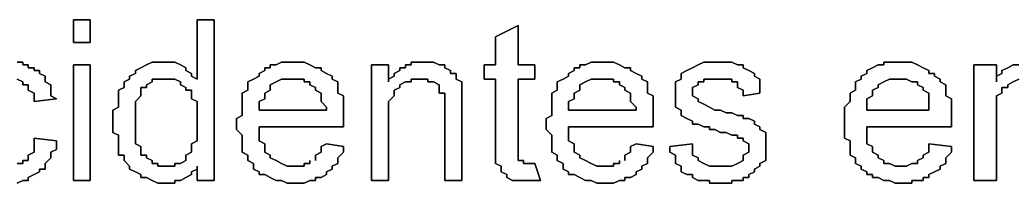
# Model space of a CAD drawing. Header units: metres. Extents: x 2.9 to 42.8, y 1.7 to 28.7.
# Drawn here: x 39.407 to 40.031, y 19.466 to 19.569 of the extents above; entities that cross this region are included whole.
import ezdxf

# ---------------------------------------------------------------- set-up
doc = ezdxf.new("R2010")
doc.units = ezdxf.units.M
doc.layers.add('GRIS', color=8, linetype='Continuous')

msp = doc.modelspace()

# ---------------------------------------------------------------- linework, layer by layer
at = {"layer": 'GRIS', "lineweight": -3}
for points in [[(39.4511, 19.5686), (39.4406, 19.5686), (39.4511, 19.5686)], [(39.4406, 19.5686), (39.4406, 19.5545), (39.4406, 19.5686)], [(39.4511, 19.5545), (39.4511, 19.5686), (39.4511, 19.5545)], [(39.5287, 19.5686), (39.5182, 19.5686), (39.5287, 19.5686)], [(39.5182, 19.5686), (39.5182, 19.5315), (39.5182, 19.5686)], [(39.5287, 19.468), (39.5287, 19.5686), (39.5287, 19.468)], [(39.7193, 19.5651), (39.7051, 19.558), (39.7193, 19.5651)], [(39.7193, 19.5404), (39.7193, 19.5651), (39.7193, 19.5404)], [(39.7051, 19.558), (39.7051, 19.5404), (39.7051, 19.558)], [(39.4406, 19.5545), (39.4511, 19.5545), (39.4406, 19.5545)], [(39.4088, 19.5421), (39.4053, 19.5421), (39.4088, 19.5421)], [(39.4088, 19.5404), (39.4088, 19.5421), (39.4088, 19.5404)], [(39.4123, 19.5404), (39.4088, 19.5404), (39.4123, 19.5404)], [(39.4123, 19.5386), (39.4123, 19.5404), (39.4123, 19.5386)], [(39.4159, 19.5386), (39.4123, 19.5386), (39.4159, 19.5386)], [(39.4159, 19.5368), (39.4159, 19.5386), (39.4159, 19.5368)], [(39.4511, 19.5404), (39.4406, 19.5404), (39.4511, 19.5404)], [(39.4406, 19.5404), (39.4406, 19.468), (39.4406, 19.5404)], [(39.4511, 19.468), (39.4511, 19.5404), (39.4511, 19.468)], [(39.4829, 19.5386), (39.4794, 19.5368), (39.4829, 19.5386)], [(39.4864, 19.5404), (39.4829, 19.5386), (39.4864, 19.5404)], [(39.4899, 19.5421), (39.4864, 19.5404), (39.4899, 19.5421)], [(39.4935, 19.5421), (39.4899, 19.5421), (39.4935, 19.5421)], [(39.497, 19.5421), (39.4935, 19.5421), (39.497, 19.5421)], [(39.5005, 19.5421), (39.497, 19.5421), (39.5005, 19.5421)], [(39.5041, 19.5421), (39.5005, 19.5421), (39.5041, 19.5421)], [(39.5076, 19.5404), (39.5041, 19.5421), (39.5076, 19.5404)], [(39.5111, 19.5386), (39.5076, 19.5404), (39.5111, 19.5386)], [(39.5111, 19.5368), (39.5111, 19.5386), (39.5111, 19.5368)], [(39.564, 19.5386), (39.5605, 19.5386), (39.564, 19.5386)], [(39.5605, 19.5386), (39.5605, 19.5368), (39.5605, 19.5386)], [(39.5676, 19.5404), (39.564, 19.5404), (39.5676, 19.5404)], [(39.564, 19.5404), (39.564, 19.5386), (39.564, 19.5404)], [(39.5711, 19.5421), (39.5676, 19.5404), (39.5711, 19.5421)], [(39.5746, 19.5421), (39.5711, 19.5421), (39.5746, 19.5421)], [(39.5781, 19.5421), (39.5746, 19.5421), (39.5781, 19.5421)], [(39.5817, 19.5421), (39.5781, 19.5421), (39.5817, 19.5421)], [(39.5852, 19.5421), (39.5817, 19.5421), (39.5852, 19.5421)], [(39.5887, 19.5404), (39.5852, 19.5421), (39.5887, 19.5404)], [(39.5923, 19.5386), (39.5887, 19.5404), (39.5923, 19.5386)], [(39.5958, 19.5386), (39.5923, 19.5386), (39.5958, 19.5386)], [(39.5958, 19.5368), (39.5958, 19.5386), (39.5958, 19.5368)], [(39.6381, 19.5404), (39.6275, 19.5404), (39.6381, 19.5404)], [(39.6275, 19.5404), (39.6275, 19.468), (39.6275, 19.5404)], [(39.6381, 19.5298), (39.6381, 19.5404), (39.6381, 19.5298)], [(39.6487, 19.5386), (39.6452, 19.5386), (39.6487, 19.5386)], [(39.6452, 19.5386), (39.6452, 19.5368), (39.6452, 19.5386)], [(39.6522, 19.5404), (39.6487, 19.5404), (39.6522, 19.5404)], [(39.6487, 19.5404), (39.6487, 19.5386), (39.6487, 19.5404)], [(39.6557, 19.5421), (39.6522, 19.5421), (39.6557, 19.5421)], [(39.6522, 19.5421), (39.6522, 19.5404), (39.6522, 19.5421)], [(39.6593, 19.5421), (39.6557, 19.5421), (39.6593, 19.5421)], [(39.6628, 19.5421), (39.6593, 19.5421), (39.6628, 19.5421)], [(39.6663, 19.5421), (39.6628, 19.5421), (39.6663, 19.5421)], [(39.6699, 19.5404), (39.6663, 19.5421), (39.6699, 19.5404)], [(39.6734, 19.5404), (39.6699, 19.5404), (39.6734, 19.5404)], [(39.6734, 19.5386), (39.6734, 19.5404), (39.6734, 19.5386)], [(39.6769, 19.5368), (39.6734, 19.5386), (39.6769, 19.5368)], [(39.7051, 19.5404), (39.6981, 19.5404), (39.7051, 19.5404)], [(39.6981, 19.5404), (39.6981, 19.5315), (39.6981, 19.5404)], [(39.7298, 19.5404), (39.7193, 19.5404), (39.7298, 19.5404)], [(39.7298, 19.5315), (39.7298, 19.5404), (39.7298, 19.5315)], [(39.7581, 19.5386), (39.7545, 19.5386), (39.7581, 19.5386)], [(39.7545, 19.5386), (39.7545, 19.5368), (39.7545, 19.5386)], [(39.7616, 19.5404), (39.7581, 19.5404), (39.7616, 19.5404)], [(39.7581, 19.5404), (39.7581, 19.5386), (39.7581, 19.5404)], [(39.7651, 19.5421), (39.7616, 19.5404), (39.7651, 19.5421)], [(39.7686, 19.5421), (39.7651, 19.5421), (39.7686, 19.5421)], [(39.7722, 19.5421), (39.7686, 19.5421), (39.7722, 19.5421)], [(39.7757, 19.5421), (39.7722, 19.5421), (39.7757, 19.5421)], [(39.7792, 19.5421), (39.7757, 19.5421), (39.7792, 19.5421)], [(39.7828, 19.5404), (39.7792, 19.5421), (39.7828, 19.5404)], [(39.7863, 19.5386), (39.7828, 19.5404), (39.7863, 19.5386)], [(39.7898, 19.5386), (39.7863, 19.5386), (39.7898, 19.5386)], [(39.7898, 19.5368), (39.7898, 19.5386), (39.7898, 19.5368)], [(39.8286, 19.5386), (39.8251, 19.5368), (39.8286, 19.5386)], [(39.8321, 19.5404), (39.8286, 19.5386), (39.8321, 19.5404)], [(39.8357, 19.5421), (39.8321, 19.5404), (39.8357, 19.5421)], [(39.8392, 19.5421), (39.8357, 19.5421), (39.8392, 19.5421)], [(39.8427, 19.5421), (39.8392, 19.5421), (39.8427, 19.5421)], [(39.8462, 19.5421), (39.8427, 19.5421), (39.8462, 19.5421)], [(39.8498, 19.5421), (39.8462, 19.5421), (39.8498, 19.5421)], [(39.8533, 19.5421), (39.8498, 19.5421), (39.8533, 19.5421)], [(39.8568, 19.5404), (39.8533, 19.5421), (39.8568, 19.5404)], [(39.8604, 19.5404), (39.8568, 19.5404), (39.8604, 19.5404)], [(39.8604, 19.5386), (39.8604, 19.5404), (39.8604, 19.5386)], [(39.8639, 19.5368), (39.8604, 19.5386), (39.8639, 19.5368)], [(39.9415, 19.5386), (39.938, 19.5368), (39.9415, 19.5386)], [(39.945, 19.5404), (39.9415, 19.5386), (39.945, 19.5404)], [(39.9486, 19.5404), (39.945, 19.5404), (39.9486, 19.5404)], [(39.9521, 19.5421), (39.9486, 19.5421), (39.9521, 19.5421)], [(39.9486, 19.5421), (39.9486, 19.5404), (39.9486, 19.5421)], [(39.9556, 19.5421), (39.9521, 19.5421), (39.9556, 19.5421)], [(39.9591, 19.5421), (39.9556, 19.5421), (39.9591, 19.5421)], [(39.9627, 19.5421), (39.9591, 19.5421), (39.9627, 19.5421)], [(39.9662, 19.5421), (39.9627, 19.5421), (39.9662, 19.5421)], [(39.9697, 19.5404), (39.9662, 19.5421), (39.9697, 19.5404)], [(39.9732, 19.5386), (39.9697, 19.5404), (39.9732, 19.5386)], [(39.9768, 19.5368), (39.9732, 19.5386), (39.9768, 19.5368)], [(40.0191, 19.5404), (40.005, 19.5404), (40.0191, 19.5404)], [(40.005, 19.5404), (40.005, 19.468), (40.005, 19.5404)], [(40.0191, 19.5298), (40.0191, 19.5404), (40.0191, 19.5298)], [(40.0262, 19.5386), (40.0226, 19.5368), (40.0262, 19.5386)], [(40.0297, 19.5404), (40.0262, 19.5386), (40.0297, 19.5404)], [(40.0332, 19.5404), (40.0297, 19.5404), (40.0332, 19.5404)], [(39.4053, 19.5315), (39.4088, 19.5298), (39.4053, 19.5315)], [(39.4194, 19.5368), (39.4159, 19.5368), (39.4194, 19.5368)], [(39.4194, 19.5351), (39.4194, 19.5368), (39.4194, 19.5351)], [(39.4229, 19.5333), (39.4194, 19.5351), (39.4229, 19.5333)], [(39.4229, 19.5315), (39.4229, 19.5333), (39.4229, 19.5315)], [(39.4229, 19.5298), (39.4229, 19.5315), (39.4229, 19.5298)], [(39.4758, 19.5315), (39.4723, 19.5298), (39.4758, 19.5315)], [(39.4794, 19.5351), (39.4758, 19.5333), (39.4794, 19.5351)], [(39.4758, 19.5333), (39.4758, 19.5315), (39.4758, 19.5333)], [(39.4794, 19.5368), (39.4794, 19.5351), (39.4794, 19.5368)], [(39.4899, 19.5298), (39.4899, 19.5315), (39.4899, 19.5298)], [(39.4899, 19.5315), (39.4935, 19.5315), (39.4899, 19.5315)], [(39.4935, 19.5315), (39.497, 19.5315), (39.4935, 19.5315)], [(39.497, 19.5315), (39.5005, 19.5315), (39.497, 19.5315)], [(39.5005, 19.5315), (39.5041, 19.5315), (39.5005, 19.5315)], [(39.5041, 19.5315), (39.5076, 19.5298), (39.5041, 19.5315)], [(39.5146, 19.5351), (39.5111, 19.5368), (39.5146, 19.5351)], [(39.5146, 19.5333), (39.5146, 19.5351), (39.5146, 19.5333)], [(39.5182, 19.5315), (39.5146, 19.5333), (39.5182, 19.5315)], [(39.5534, 19.5315), (39.5499, 19.5298), (39.5534, 19.5315)], [(39.557, 19.5333), (39.5534, 19.5315), (39.557, 19.5333)], [(39.5605, 19.5368), (39.557, 19.5351), (39.5605, 19.5368)], [(39.557, 19.5351), (39.557, 19.5333), (39.557, 19.5351)], [(39.5676, 19.5298), (39.5711, 19.5315), (39.5676, 19.5298)], [(39.5711, 19.5315), (39.5746, 19.5315), (39.5711, 19.5315)], [(39.5746, 19.5315), (39.5781, 19.5315), (39.5746, 19.5315)], [(39.5781, 19.5315), (39.5817, 19.5315), (39.5781, 19.5315)], [(39.5817, 19.5315), (39.5852, 19.5315), (39.5817, 19.5315)], [(39.5852, 19.5315), (39.5852, 19.5298), (39.5852, 19.5315)], [(39.5993, 19.5351), (39.5958, 19.5368), (39.5993, 19.5351)], [(39.6028, 19.5333), (39.5993, 19.5351), (39.6028, 19.5333)], [(39.6028, 19.5315), (39.6028, 19.5333), (39.6028, 19.5315)], [(39.6064, 19.5298), (39.6028, 19.5315), (39.6064, 19.5298)], [(39.6416, 19.5333), (39.6381, 19.5315), (39.6416, 19.5333)], [(39.6381, 19.5315), (39.6381, 19.5298), (39.6381, 19.5315)], [(39.6452, 19.5368), (39.6416, 19.5351), (39.6452, 19.5368)], [(39.6416, 19.5351), (39.6416, 19.5333), (39.6416, 19.5351)], [(39.6522, 19.5298), (39.6522, 19.5315), (39.6522, 19.5298)], [(39.6522, 19.5315), (39.6557, 19.5315), (39.6522, 19.5315)], [(39.6557, 19.5315), (39.6593, 19.5315), (39.6557, 19.5315)], [(39.6593, 19.5315), (39.6628, 19.5315), (39.6593, 19.5315)], [(39.6628, 19.5315), (39.6628, 19.5298), (39.6628, 19.5315)], [(39.6769, 19.5351), (39.6769, 19.5368), (39.6769, 19.5351)], [(39.6804, 19.5351), (39.6769, 19.5351), (39.6804, 19.5351)], [(39.6804, 19.5333), (39.6804, 19.5351), (39.6804, 19.5333)], [(39.6804, 19.5315), (39.6804, 19.5333), (39.6804, 19.5315)], [(39.684, 19.5298), (39.6804, 19.5315), (39.684, 19.5298)], [(39.6981, 19.5315), (39.7051, 19.5315), (39.6981, 19.5315)], [(39.7051, 19.5315), (39.7051, 19.4892), (39.7051, 19.5315)], [(39.7193, 19.4892), (39.7193, 19.5315), (39.7193, 19.4892)], [(39.7193, 19.5315), (39.7298, 19.5315), (39.7193, 19.5315)], [(39.7475, 19.5315), (39.7439, 19.5298), (39.7475, 19.5315)], [(39.751, 19.5333), (39.7475, 19.5315), (39.751, 19.5333)], [(39.7545, 19.5368), (39.751, 19.5351), (39.7545, 19.5368)], [(39.751, 19.5351), (39.751, 19.5333), (39.751, 19.5351)], [(39.7616, 19.5298), (39.7651, 19.5315), (39.7616, 19.5298)], [(39.7651, 19.5315), (39.7686, 19.5315), (39.7651, 19.5315)], [(39.7686, 19.5315), (39.7722, 19.5315), (39.7686, 19.5315)], [(39.7722, 19.5315), (39.7757, 19.5315), (39.7722, 19.5315)], [(39.7757, 19.5315), (39.7792, 19.5315), (39.7757, 19.5315)], [(39.7792, 19.5315), (39.7792, 19.5298), (39.7792, 19.5315)], [(39.7933, 19.5351), (39.7898, 19.5368), (39.7933, 19.5351)], [(39.7969, 19.5333), (39.7933, 19.5351), (39.7969, 19.5333)], [(39.7969, 19.5315), (39.7969, 19.5333), (39.7969, 19.5315)], [(39.8004, 19.5298), (39.7969, 19.5315), (39.8004, 19.5298)], [(39.8216, 19.5315), (39.818, 19.5298), (39.8216, 19.5315)], [(39.8251, 19.5368), (39.8216, 19.5351), (39.8251, 19.5368)], [(39.8216, 19.5351), (39.8216, 19.5315), (39.8216, 19.5351)], [(39.8357, 19.5298), (39.8357, 19.5315), (39.8357, 19.5298)], [(39.8357, 19.5315), (39.8392, 19.5315), (39.8357, 19.5315)], [(39.8392, 19.5315), (39.8427, 19.5315), (39.8392, 19.5315)], [(39.8427, 19.5315), (39.8462, 19.5315), (39.8427, 19.5315)], [(39.8462, 19.5315), (39.8498, 19.5315), (39.8462, 19.5315)], [(39.8498, 19.5315), (39.8533, 19.5315), (39.8498, 19.5315)], [(39.8533, 19.5315), (39.8533, 19.5298), (39.8533, 19.5315)], [(39.8674, 19.5351), (39.8639, 19.5368), (39.8674, 19.5351)], [(39.8674, 19.5333), (39.8674, 19.5351), (39.8674, 19.5333)], [(39.8709, 19.5315), (39.8674, 19.5333), (39.8709, 19.5315)], [(39.8709, 19.5298), (39.8709, 19.5315), (39.8709, 19.5298)], [(39.9344, 19.5315), (39.9309, 19.5298), (39.9344, 19.5315)], [(39.938, 19.5351), (39.9344, 19.5333), (39.938, 19.5351)], [(39.9344, 19.5333), (39.9344, 19.5315), (39.9344, 19.5333)], [(39.938, 19.5368), (39.938, 19.5351), (39.938, 19.5368)], [(39.9486, 19.5298), (39.9521, 19.5315), (39.9486, 19.5298)], [(39.9521, 19.5315), (39.9556, 19.5315), (39.9521, 19.5315)], [(39.9556, 19.5315), (39.9591, 19.5315), (39.9556, 19.5315)], [(39.9591, 19.5315), (39.9627, 19.5315), (39.9591, 19.5315)], [(39.9627, 19.5315), (39.9662, 19.5298), (39.9627, 19.5315)], [(39.9768, 19.5351), (39.9768, 19.5368), (39.9768, 19.5351)], [(39.9803, 19.5351), (39.9768, 19.5351), (39.9803, 19.5351)], [(39.9803, 19.5333), (39.9803, 19.5351), (39.9803, 19.5333)], [(39.9838, 19.5315), (39.9803, 19.5333), (39.9838, 19.5315)], [(39.9838, 19.5298), (39.9838, 19.5315), (39.9838, 19.5298)], [(40.0226, 19.5351), (40.0191, 19.5333), (40.0226, 19.5351)], [(40.0191, 19.5333), (40.0191, 19.5315), (40.0191, 19.5333)], [(40.0191, 19.5315), (40.0191, 19.5298), (40.0191, 19.5315)], [(40.0226, 19.5368), (40.0226, 19.5351), (40.0226, 19.5368)], [(40.0297, 19.5298), (40.0332, 19.5315), (40.0297, 19.5298)], [(39.4088, 19.5298), (39.4088, 19.528), (39.4088, 19.5298)], [(39.4088, 19.528), (39.4123, 19.528), (39.4088, 19.528)], [(39.4123, 19.528), (39.4123, 19.5262), (39.4123, 19.528)], [(39.4123, 19.5262), (39.4123, 19.5245), (39.4123, 19.5262)], [(39.4264, 19.528), (39.4229, 19.5298), (39.4264, 19.528)], [(39.4264, 19.5245), (39.4264, 19.528), (39.4264, 19.5245)], [(39.4723, 19.5262), (39.4688, 19.5245), (39.4723, 19.5262)], [(39.4723, 19.5298), (39.4723, 19.528), (39.4723, 19.5298)], [(39.4723, 19.528), (39.4723, 19.5262), (39.4723, 19.528)], [(39.4829, 19.5245), (39.4829, 19.5262), (39.4829, 19.5245)], [(39.4829, 19.5262), (39.4864, 19.5262), (39.4829, 19.5262)], [(39.4864, 19.528), (39.4899, 19.5298), (39.4864, 19.528)], [(39.4864, 19.5262), (39.4864, 19.528), (39.4864, 19.5262)], [(39.5076, 19.5298), (39.5076, 19.528), (39.5076, 19.5298)], [(39.5076, 19.528), (39.5111, 19.5262), (39.5076, 19.528)], [(39.5111, 19.5262), (39.5111, 19.5245), (39.5111, 19.5262)], [(39.5499, 19.5298), (39.5499, 19.528), (39.5499, 19.5298)], [(39.5499, 19.528), (39.5499, 19.5245), (39.5499, 19.528)], [(39.564, 19.528), (39.5676, 19.5298), (39.564, 19.528)], [(39.564, 19.5262), (39.564, 19.528), (39.564, 19.5262)], [(39.564, 19.5245), (39.564, 19.5262), (39.564, 19.5245)], [(39.5852, 19.5298), (39.5887, 19.5298), (39.5852, 19.5298)], [(39.5887, 19.5298), (39.5887, 19.528), (39.5887, 19.5298)], [(39.5887, 19.528), (39.5923, 19.5262), (39.5887, 19.528)], [(39.5923, 19.5262), (39.5923, 19.5245), (39.5923, 19.5262)], [(39.6064, 19.528), (39.6064, 19.5298), (39.6064, 19.528)], [(39.6064, 19.5245), (39.6064, 19.528), (39.6064, 19.5245)], [(39.6416, 19.5245), (39.6452, 19.5262), (39.6416, 19.5245)], [(39.6452, 19.528), (39.6487, 19.5298), (39.6452, 19.528)], [(39.6452, 19.5262), (39.6452, 19.528), (39.6452, 19.5262)], [(39.6487, 19.5298), (39.6522, 19.5298), (39.6487, 19.5298)], [(39.6628, 19.5298), (39.6663, 19.5298), (39.6628, 19.5298)], [(39.6663, 19.5298), (39.6699, 19.528), (39.6663, 19.5298)], [(39.6699, 19.528), (39.6699, 19.5262), (39.6699, 19.528)], [(39.6699, 19.5262), (39.6699, 19.5227), (39.6699, 19.5262)], [(39.684, 19.528), (39.684, 19.5298), (39.684, 19.528)], [(39.684, 19.5245), (39.684, 19.528), (39.684, 19.5245)], [(39.7439, 19.5298), (39.7439, 19.528), (39.7439, 19.5298)], [(39.7439, 19.528), (39.7439, 19.5245), (39.7439, 19.528)], [(39.7581, 19.528), (39.7616, 19.5298), (39.7581, 19.528)], [(39.7581, 19.5262), (39.7581, 19.528), (39.7581, 19.5262)], [(39.7581, 19.5245), (39.7581, 19.5262), (39.7581, 19.5245)], [(39.7792, 19.5298), (39.7828, 19.5298), (39.7792, 19.5298)], [(39.7828, 19.5298), (39.7828, 19.528), (39.7828, 19.5298)], [(39.7828, 19.528), (39.7863, 19.5262), (39.7828, 19.528)], [(39.7863, 19.5262), (39.7863, 19.5245), (39.7863, 19.5262)], [(39.8004, 19.528), (39.8004, 19.5298), (39.8004, 19.528)], [(39.8004, 19.5245), (39.8004, 19.528), (39.8004, 19.5245)], [(39.818, 19.5298), (39.818, 19.528), (39.818, 19.5298)], [(39.818, 19.528), (39.818, 19.5262), (39.818, 19.528)], [(39.818, 19.5262), (39.818, 19.5245), (39.818, 19.5262)], [(39.8286, 19.5262), (39.8321, 19.528), (39.8286, 19.5262)], [(39.8286, 19.5227), (39.8286, 19.5262), (39.8286, 19.5227)], [(39.8321, 19.528), (39.8321, 19.5298), (39.8321, 19.528)], [(39.8321, 19.5298), (39.8357, 19.5298), (39.8321, 19.5298)], [(39.8533, 19.5298), (39.8568, 19.5298), (39.8533, 19.5298)], [(39.8568, 19.5298), (39.8568, 19.528), (39.8568, 19.5298)], [(39.8568, 19.528), (39.8568, 19.5262), (39.8568, 19.528)], [(39.8568, 19.5262), (39.8604, 19.5245), (39.8568, 19.5262)], [(39.8709, 19.528), (39.8709, 19.5298), (39.8709, 19.528)], [(39.8709, 19.5245), (39.8709, 19.528), (39.8709, 19.5245)], [(39.9309, 19.5298), (39.9309, 19.528), (39.9309, 19.5298)], [(39.9309, 19.528), (39.9309, 19.5245), (39.9309, 19.528)], [(39.9415, 19.5245), (39.945, 19.5262), (39.9415, 19.5245)], [(39.945, 19.528), (39.9486, 19.5298), (39.945, 19.528)], [(39.945, 19.5262), (39.945, 19.528), (39.945, 19.5262)], [(39.9662, 19.5298), (39.9697, 19.5298), (39.9662, 19.5298)], [(39.9697, 19.5298), (39.9697, 19.528), (39.9697, 19.5298)], [(39.9697, 19.528), (39.9732, 19.5262), (39.9697, 19.528)], [(39.9732, 19.5262), (39.9732, 19.5245), (39.9732, 19.5262)], [(39.9874, 19.528), (39.9838, 19.5298), (39.9874, 19.528)], [(39.9874, 19.5245), (39.9874, 19.528), (39.9874, 19.5245)], [(40.0226, 19.5245), (40.0226, 19.5262), (40.0226, 19.5245)], [(40.0226, 19.5262), (40.0262, 19.5262), (40.0226, 19.5262)], [(40.0262, 19.528), (40.0297, 19.5298), (40.0262, 19.528)], [(40.0262, 19.5262), (40.0262, 19.528), (40.0262, 19.5262)], [(39.4123, 19.5245), (39.4159, 19.5227), (39.4123, 19.5245)], [(39.4159, 19.5227), (39.4159, 19.521), (39.4159, 19.5227)], [(39.4159, 19.521), (39.4159, 19.5174), (39.4159, 19.521)], [(39.4159, 19.5174), (39.43, 19.5192), (39.4159, 19.5174)], [(39.4264, 19.5227), (39.4264, 19.5245), (39.4264, 19.5227)], [(39.4264, 19.521), (39.4264, 19.5227), (39.4264, 19.521)], [(39.43, 19.5192), (39.4264, 19.521), (39.43, 19.5192)], [(39.4688, 19.5245), (39.4688, 19.5227), (39.4688, 19.5245)], [(39.4688, 19.5227), (39.4688, 19.521), (39.4688, 19.5227)], [(39.4688, 19.521), (39.4688, 19.5192), (39.4688, 19.521)], [(39.4688, 19.5192), (39.4688, 19.5174), (39.4688, 19.5192)], [(39.4794, 19.5174), (39.4829, 19.521), (39.4794, 19.5174)], [(39.4829, 19.5227), (39.4829, 19.5245), (39.4829, 19.5227)], [(39.4829, 19.521), (39.4829, 19.5227), (39.4829, 19.521)], [(39.5111, 19.5245), (39.5146, 19.5245), (39.5111, 19.5245)], [(39.5146, 19.5245), (39.5146, 19.5227), (39.5146, 19.5245)], [(39.5146, 19.5227), (39.5146, 19.521), (39.5146, 19.5227)], [(39.5146, 19.521), (39.5146, 19.5192), (39.5146, 19.521)], [(39.5146, 19.5192), (39.5182, 19.5174), (39.5146, 19.5192)], [(39.5499, 19.5245), (39.5464, 19.5227), (39.5499, 19.5245)], [(39.5464, 19.5227), (39.5464, 19.521), (39.5464, 19.5227)], [(39.5464, 19.521), (39.5464, 19.5192), (39.5464, 19.521)], [(39.5464, 19.5192), (39.5464, 19.5174), (39.5464, 19.5192)], [(39.557, 19.5174), (39.5605, 19.5192), (39.557, 19.5174)], [(39.5605, 19.5227), (39.564, 19.5245), (39.5605, 19.5227)], [(39.5605, 19.521), (39.5605, 19.5227), (39.5605, 19.521)], [(39.5605, 19.5192), (39.5605, 19.521), (39.5605, 19.5192)], [(39.5923, 19.5245), (39.5958, 19.5227), (39.5923, 19.5245)], [(39.5958, 19.5227), (39.5958, 19.521), (39.5958, 19.5227)], [(39.5958, 19.521), (39.5958, 19.5192), (39.5958, 19.521)], [(39.5958, 19.5192), (39.5958, 19.5174), (39.5958, 19.5192)], [(39.6064, 19.5227), (39.6064, 19.5245), (39.6064, 19.5227)], [(39.6099, 19.521), (39.6064, 19.5227), (39.6099, 19.521)], [(39.6099, 19.5192), (39.6099, 19.521), (39.6099, 19.5192)], [(39.6099, 19.5174), (39.6099, 19.5192), (39.6099, 19.5174)], [(39.6381, 19.5174), (39.6416, 19.521), (39.6381, 19.5174)], [(39.6416, 19.5227), (39.6416, 19.5245), (39.6416, 19.5227)], [(39.6416, 19.521), (39.6416, 19.5227), (39.6416, 19.521)], [(39.6699, 19.5227), (39.6734, 19.5227), (39.6699, 19.5227)], [(39.6734, 19.5227), (39.6734, 19.521), (39.6734, 19.5227)], [(39.6734, 19.521), (39.6734, 19.5174), (39.6734, 19.521)], [(39.684, 19.5227), (39.684, 19.5245), (39.684, 19.5227)], [(39.684, 19.521), (39.684, 19.5227), (39.684, 19.521)], [(39.684, 19.5192), (39.684, 19.521), (39.684, 19.5192)], [(39.684, 19.5157), (39.684, 19.5192), (39.684, 19.5157)], [(39.7439, 19.5245), (39.7404, 19.5227), (39.7439, 19.5245)], [(39.7404, 19.5227), (39.7404, 19.521), (39.7404, 19.5227)], [(39.7404, 19.521), (39.7404, 19.5192), (39.7404, 19.521)], [(39.7404, 19.5192), (39.7404, 19.5174), (39.7404, 19.5192)], [(39.751, 19.5174), (39.7545, 19.5192), (39.751, 19.5174)], [(39.7545, 19.5227), (39.7581, 19.5245), (39.7545, 19.5227)], [(39.7545, 19.521), (39.7545, 19.5227), (39.7545, 19.521)], [(39.7545, 19.5192), (39.7545, 19.521), (39.7545, 19.5192)], [(39.7863, 19.5245), (39.7898, 19.5227), (39.7863, 19.5245)], [(39.7898, 19.5227), (39.7898, 19.521), (39.7898, 19.5227)], [(39.7898, 19.521), (39.7898, 19.5192), (39.7898, 19.521)], [(39.7898, 19.5192), (39.7898, 19.5174), (39.7898, 19.5192)], [(39.8004, 19.5227), (39.8004, 19.5245), (39.8004, 19.5227)], [(39.8039, 19.521), (39.8004, 19.5227), (39.8039, 19.521)], [(39.8039, 19.5192), (39.8039, 19.521), (39.8039, 19.5192)], [(39.8039, 19.5174), (39.8039, 19.5192), (39.8039, 19.5174)], [(39.818, 19.5245), (39.818, 19.521), (39.818, 19.5245)], [(39.818, 19.521), (39.818, 19.5192), (39.818, 19.521)], [(39.818, 19.5192), (39.818, 19.5157), (39.818, 19.5192)], [(39.8286, 19.521), (39.8286, 19.5227), (39.8286, 19.521)], [(39.8321, 19.5192), (39.8286, 19.521), (39.8321, 19.5192)], [(39.8321, 19.5174), (39.8321, 19.5192), (39.8321, 19.5174)], [(39.8604, 19.5245), (39.8604, 19.5227), (39.8604, 19.5245)], [(39.8604, 19.5227), (39.8604, 19.521), (39.8604, 19.5227)], [(39.8604, 19.521), (39.8709, 19.5227), (39.8604, 19.521)], [(39.8709, 19.5227), (39.8709, 19.5245), (39.8709, 19.5227)], [(39.9309, 19.5245), (39.9274, 19.5227), (39.9309, 19.5245)], [(39.9274, 19.5227), (39.9274, 19.521), (39.9274, 19.5227)], [(39.9274, 19.521), (39.9274, 19.5192), (39.9274, 19.521)], [(39.9274, 19.5192), (39.9274, 19.5174), (39.9274, 19.5192)], [(39.938, 19.5192), (39.9415, 19.521), (39.938, 19.5192)], [(39.938, 19.5174), (39.938, 19.5192), (39.938, 19.5174)], [(39.9415, 19.5227), (39.9415, 19.5245), (39.9415, 19.5227)], [(39.9415, 19.521), (39.9415, 19.5227), (39.9415, 19.521)], [(39.9732, 19.5245), (39.9768, 19.5227), (39.9732, 19.5245)], [(39.9768, 19.5227), (39.9768, 19.521), (39.9768, 19.5227)], [(39.9768, 19.521), (39.9768, 19.5192), (39.9768, 19.521)], [(39.9768, 19.5192), (39.9768, 19.5174), (39.9768, 19.5192)], [(39.9874, 19.5227), (39.9874, 19.5245), (39.9874, 19.5227)], [(39.9874, 19.521), (39.9874, 19.5227), (39.9874, 19.521)], [(39.9909, 19.5192), (39.9874, 19.521), (39.9909, 19.5192)], [(39.9909, 19.5174), (39.9909, 19.5192), (39.9909, 19.5174)], [(40.0191, 19.521), (40.0226, 19.5227), (40.0191, 19.521)], [(40.0191, 19.5174), (40.0191, 19.521), (40.0191, 19.5174)], [(40.0226, 19.5227), (40.0226, 19.5245), (40.0226, 19.5227)], [(39.4688, 19.5139), (39.4653, 19.5121), (39.4688, 19.5139)], [(39.4688, 19.5174), (39.4688, 19.5139), (39.4688, 19.5174)], [(39.4794, 19.5157), (39.4794, 19.5174), (39.4794, 19.5157)], [(39.4794, 19.5139), (39.4794, 19.5157), (39.4794, 19.5139)], [(39.4794, 19.5104), (39.4794, 19.5139), (39.4794, 19.5104)], [(39.5182, 19.5174), (39.5182, 19.5139), (39.5182, 19.5174)], [(39.5182, 19.5139), (39.5182, 19.5121), (39.5182, 19.5139)], [(39.5464, 19.5174), (39.5464, 19.5139), (39.5464, 19.5174)], [(39.5464, 19.5139), (39.5464, 19.5121), (39.5464, 19.5139)], [(39.557, 19.5139), (39.557, 19.5174), (39.557, 19.5139)], [(39.557, 19.5121), (39.557, 19.5139), (39.557, 19.5121)], [(39.5958, 19.5174), (39.5993, 19.5139), (39.5958, 19.5174)], [(39.5993, 19.5139), (39.5993, 19.5121), (39.5993, 19.5139)], [(39.6099, 19.5139), (39.6099, 19.5174), (39.6099, 19.5139)], [(39.6099, 19.5121), (39.6099, 19.5139), (39.6099, 19.5121)], [(39.6381, 19.5157), (39.6381, 19.5174), (39.6381, 19.5157)], [(39.6381, 19.5121), (39.6381, 19.5157), (39.6381, 19.5121)], [(39.6734, 19.5174), (39.6734, 19.5157), (39.6734, 19.5174)], [(39.6734, 19.5157), (39.6734, 19.5121), (39.6734, 19.5157)], [(39.684, 19.5121), (39.684, 19.5157), (39.684, 19.5121)], [(39.7404, 19.5174), (39.7404, 19.5139), (39.7404, 19.5174)], [(39.7404, 19.5139), (39.7404, 19.5121), (39.7404, 19.5139)], [(39.751, 19.5139), (39.751, 19.5174), (39.751, 19.5139)], [(39.751, 19.5121), (39.751, 19.5139), (39.751, 19.5121)], [(39.7898, 19.5174), (39.7933, 19.5139), (39.7898, 19.5174)], [(39.7933, 19.5139), (39.7933, 19.5121), (39.7933, 19.5139)], [(39.8039, 19.5139), (39.8039, 19.5174), (39.8039, 19.5139)], [(39.8039, 19.5121), (39.8039, 19.5139), (39.8039, 19.5121)], [(39.818, 19.5157), (39.818, 19.5139), (39.818, 19.5157)], [(39.818, 19.5139), (39.8216, 19.5121), (39.818, 19.5139)], [(39.8357, 19.5157), (39.8321, 19.5174), (39.8357, 19.5157)], [(39.8392, 19.5139), (39.8357, 19.5157), (39.8392, 19.5139)], [(39.8427, 19.5121), (39.8392, 19.5139), (39.8427, 19.5121)], [(39.9274, 19.5174), (39.9239, 19.5139), (39.9274, 19.5174)], [(39.9239, 19.5139), (39.9239, 19.5121), (39.9239, 19.5139)], [(39.938, 19.5139), (39.938, 19.5174), (39.938, 19.5139)], [(39.938, 19.5121), (39.938, 19.5139), (39.938, 19.5121)], [(39.9768, 19.5174), (39.9768, 19.5139), (39.9768, 19.5174)], [(39.9768, 19.5139), (39.9768, 19.5121), (39.9768, 19.5139)], [(39.9909, 19.5139), (39.9909, 19.5174), (39.9909, 19.5139)], [(39.9909, 19.5121), (39.9909, 19.5139), (39.9909, 19.5121)], [(40.0191, 19.5157), (40.0191, 19.5174), (40.0191, 19.5157)], [(40.0191, 19.5121), (40.0191, 19.5157), (40.0191, 19.5121)], [(39.4653, 19.5121), (39.4653, 19.5086), (39.4653, 19.5121)], [(39.4653, 19.5086), (39.4653, 19.5068), (39.4653, 19.5086)], [(39.4653, 19.5068), (39.4653, 19.5051), (39.4653, 19.5068)], [(39.4794, 19.5086), (39.4794, 19.5104), (39.4794, 19.5086)], [(39.4794, 19.5051), (39.4794, 19.5086), (39.4794, 19.5051)], [(39.5182, 19.5121), (39.5182, 19.5086), (39.5182, 19.5121)], [(39.5182, 19.5086), (39.5182, 19.5068), (39.5182, 19.5086)], [(39.5182, 19.5068), (39.5182, 19.5033), (39.5182, 19.5068)], [(39.5464, 19.5086), (39.5429, 19.5068), (39.5464, 19.5086)], [(39.5429, 19.5068), (39.5429, 19.5033), (39.5429, 19.5068)], [(39.5464, 19.5121), (39.5464, 19.5086), (39.5464, 19.5121)], [(39.5993, 19.5121), (39.557, 19.5121), (39.5993, 19.5121)], [(39.6099, 19.5086), (39.6099, 19.5121), (39.6099, 19.5086)], [(39.6099, 19.5068), (39.6099, 19.5086), (39.6099, 19.5068)], [(39.6099, 19.5051), (39.6099, 19.5068), (39.6099, 19.5051)], [(39.6381, 19.5104), (39.6381, 19.5121), (39.6381, 19.5104)], [(39.6381, 19.5086), (39.6381, 19.5104), (39.6381, 19.5086)], [(39.6381, 19.468), (39.6381, 19.5086), (39.6381, 19.468)], [(39.6734, 19.5121), (39.6734, 19.468), (39.6734, 19.5121)], [(39.684, 19.468), (39.684, 19.5121), (39.684, 19.468)], [(39.7404, 19.5086), (39.7369, 19.5068), (39.7404, 19.5086)], [(39.7369, 19.5068), (39.7369, 19.5033), (39.7369, 19.5068)], [(39.7404, 19.5121), (39.7404, 19.5086), (39.7404, 19.5121)], [(39.7933, 19.5121), (39.751, 19.5121), (39.7933, 19.5121)], [(39.8039, 19.5086), (39.8039, 19.5121), (39.8039, 19.5086)], [(39.8039, 19.5068), (39.8039, 19.5086), (39.8039, 19.5068)], [(39.8039, 19.5051), (39.8039, 19.5068), (39.8039, 19.5051)], [(39.8216, 19.5121), (39.8216, 19.5104), (39.8216, 19.5121)], [(39.8216, 19.5104), (39.8216, 19.5086), (39.8216, 19.5104)], [(39.8216, 19.5086), (39.8251, 19.5068), (39.8216, 19.5086)], [(39.8251, 19.5068), (39.8286, 19.5051), (39.8251, 19.5068)], [(39.8462, 19.5121), (39.8427, 19.5121), (39.8462, 19.5121)], [(39.8498, 19.5104), (39.8462, 19.5121), (39.8498, 19.5104)], [(39.8533, 19.5104), (39.8498, 19.5104), (39.8533, 19.5104)], [(39.8568, 19.5086), (39.8533, 19.5104), (39.8568, 19.5086)], [(39.8604, 19.5086), (39.8568, 19.5086), (39.8604, 19.5086)], [(39.8604, 19.5068), (39.8604, 19.5086), (39.8604, 19.5068)], [(39.8639, 19.5068), (39.8604, 19.5068), (39.8639, 19.5068)], [(39.8674, 19.5051), (39.8639, 19.5068), (39.8674, 19.5051)], [(39.9239, 19.5121), (39.9239, 19.5086), (39.9239, 19.5121)], [(39.9239, 19.5086), (39.9239, 19.5068), (39.9239, 19.5086)], [(39.9239, 19.5068), (39.9239, 19.5033), (39.9239, 19.5068)], [(39.9768, 19.5121), (39.938, 19.5121), (39.9768, 19.5121)], [(39.9909, 19.5086), (39.9909, 19.5121), (39.9909, 19.5086)], [(39.9909, 19.5068), (39.9909, 19.5086), (39.9909, 19.5068)], [(39.9909, 19.5051), (39.9909, 19.5068), (39.9909, 19.5051)], [(40.0191, 19.5104), (40.0191, 19.5121), (40.0191, 19.5104)], [(40.0191, 19.5086), (40.0191, 19.5104), (40.0191, 19.5086)], [(40.0191, 19.468), (40.0191, 19.5086), (40.0191, 19.468)], [(39.4653, 19.5051), (39.4653, 19.5033), (39.4653, 19.5051)], [(39.4653, 19.5033), (39.4653, 19.5016), (39.4653, 19.5033)], [(39.4653, 19.5016), (39.4653, 19.498), (39.4653, 19.5016)], [(39.4794, 19.5016), (39.4794, 19.5051), (39.4794, 19.5016)], [(39.4794, 19.498), (39.4794, 19.5016), (39.4794, 19.498)], [(39.5182, 19.5033), (39.5182, 19.4998), (39.5182, 19.5033)], [(39.5429, 19.5033), (39.5429, 19.5016), (39.5429, 19.5033)], [(39.5429, 19.5016), (39.5429, 19.4998), (39.5429, 19.5016)], [(39.557, 19.498), (39.557, 19.5016), (39.557, 19.498)], [(39.557, 19.5016), (39.6099, 19.5016), (39.557, 19.5016)], [(39.6099, 19.5016), (39.6099, 19.5051), (39.6099, 19.5016)], [(39.7369, 19.5033), (39.7369, 19.5016), (39.7369, 19.5033)], [(39.7369, 19.5016), (39.7369, 19.4998), (39.7369, 19.5016)], [(39.751, 19.498), (39.751, 19.5016), (39.751, 19.498)], [(39.751, 19.5016), (39.8039, 19.5016), (39.751, 19.5016)], [(39.8039, 19.5016), (39.8039, 19.5051), (39.8039, 19.5016)], [(39.8286, 19.5051), (39.8286, 19.5033), (39.8286, 19.5051)], [(39.8286, 19.5033), (39.8321, 19.5033), (39.8286, 19.5033)], [(39.8321, 19.5033), (39.8357, 19.5016), (39.8321, 19.5033)], [(39.8357, 19.5016), (39.8392, 19.5016), (39.8357, 19.5016)], [(39.8392, 19.5016), (39.8392, 19.4998), (39.8392, 19.5016)], [(39.8674, 19.5033), (39.8674, 19.5051), (39.8674, 19.5033)], [(39.8709, 19.5016), (39.8674, 19.5033), (39.8709, 19.5016)], [(39.8709, 19.4998), (39.8709, 19.5016), (39.8709, 19.4998)], [(39.9239, 19.5033), (39.9239, 19.5016), (39.9239, 19.5033)], [(39.9239, 19.5016), (39.9239, 19.4998), (39.9239, 19.5016)], [(39.938, 19.498), (39.938, 19.5016), (39.938, 19.498)], [(39.938, 19.5016), (39.9909, 19.5016), (39.938, 19.5016)], [(39.9909, 19.5016), (39.9909, 19.5051), (39.9909, 19.5016)], [(39.4159, 19.4945), (39.4159, 19.4927), (39.4159, 19.4945)], [(39.43, 19.4927), (39.4159, 19.4945), (39.43, 19.4927)], [(39.4653, 19.498), (39.4688, 19.4963), (39.4653, 19.498)], [(39.4688, 19.4963), (39.4688, 19.4927), (39.4688, 19.4963)], [(39.4794, 19.4963), (39.4794, 19.498), (39.4794, 19.4963)], [(39.4794, 19.4945), (39.4794, 19.4963), (39.4794, 19.4945)], [(39.4794, 19.491), (39.4794, 19.4945), (39.4794, 19.491)], [(39.5182, 19.4998), (39.5182, 19.498), (39.5182, 19.4998)], [(39.5182, 19.498), (39.5182, 19.4945), (39.5182, 19.498)], [(39.5182, 19.4945), (39.5182, 19.4927), (39.5182, 19.4945)], [(39.5429, 19.4998), (39.5464, 19.4963), (39.5429, 19.4998)], [(39.5464, 19.4963), (39.5464, 19.4945), (39.5464, 19.4963)], [(39.5464, 19.4945), (39.5464, 19.4927), (39.5464, 19.4945)], [(39.557, 19.4963), (39.557, 19.498), (39.557, 19.4963)], [(39.557, 19.4927), (39.557, 19.4963), (39.557, 19.4927)], [(39.7369, 19.4998), (39.7404, 19.4963), (39.7369, 19.4998)], [(39.7404, 19.4963), (39.7404, 19.4945), (39.7404, 19.4963)], [(39.7404, 19.4945), (39.7404, 19.4927), (39.7404, 19.4945)], [(39.751, 19.4963), (39.751, 19.498), (39.751, 19.4963)], [(39.751, 19.4927), (39.751, 19.4963), (39.751, 19.4927)], [(39.8392, 19.4998), (39.8427, 19.4998), (39.8392, 19.4998)], [(39.8427, 19.4998), (39.8462, 19.498), (39.8427, 19.4998)], [(39.8462, 19.498), (39.8498, 19.498), (39.8462, 19.498)], [(39.8498, 19.498), (39.8533, 19.4963), (39.8498, 19.498)], [(39.8533, 19.4963), (39.8568, 19.4963), (39.8533, 19.4963)], [(39.8568, 19.4963), (39.8568, 19.4945), (39.8568, 19.4963)], [(39.8568, 19.4945), (39.8604, 19.4945), (39.8568, 19.4945)], [(39.8604, 19.4945), (39.8604, 19.4927), (39.8604, 19.4945)], [(39.8745, 19.498), (39.8709, 19.4998), (39.8745, 19.498)], [(39.8745, 19.4963), (39.8745, 19.498), (39.8745, 19.4963)], [(39.8745, 19.4945), (39.8745, 19.4963), (39.8745, 19.4945)], [(39.8745, 19.491), (39.8745, 19.4945), (39.8745, 19.491)], [(39.9239, 19.4998), (39.9239, 19.4963), (39.9239, 19.4998)], [(39.9239, 19.4963), (39.9239, 19.4945), (39.9239, 19.4963)], [(39.9239, 19.4945), (39.9274, 19.4927), (39.9239, 19.4945)], [(39.938, 19.4963), (39.938, 19.498), (39.938, 19.4963)], [(39.938, 19.4927), (39.938, 19.4963), (39.938, 19.4927)], [(39.4159, 19.4927), (39.4159, 19.491), (39.4159, 19.4927)], [(39.4159, 19.491), (39.4159, 19.4892), (39.4159, 19.491)], [(39.4159, 19.4892), (39.4159, 19.4857), (39.4159, 19.4892)], [(39.43, 19.491), (39.43, 19.4927), (39.43, 19.491)], [(39.43, 19.4874), (39.43, 19.491), (39.43, 19.4874)], [(39.4688, 19.4927), (39.4688, 19.491), (39.4688, 19.4927)], [(39.4688, 19.491), (39.4688, 19.4892), (39.4688, 19.491)], [(39.4688, 19.4892), (39.4688, 19.4874), (39.4688, 19.4892)], [(39.4829, 19.4892), (39.4794, 19.491), (39.4829, 19.4892)], [(39.4829, 19.4874), (39.4829, 19.4892), (39.4829, 19.4874)], [(39.5182, 19.4927), (39.5146, 19.491), (39.5182, 19.4927)], [(39.5146, 19.491), (39.5146, 19.4892), (39.5146, 19.491)], [(39.5146, 19.4892), (39.5146, 19.4857), (39.5146, 19.4892)], [(39.5464, 19.4927), (39.5464, 19.4892), (39.5464, 19.4927)], [(39.5464, 19.4892), (39.5464, 19.4874), (39.5464, 19.4892)], [(39.5605, 19.491), (39.557, 19.4927), (39.5605, 19.491)], [(39.5605, 19.4892), (39.5605, 19.491), (39.5605, 19.4892)], [(39.5605, 19.4874), (39.5605, 19.4892), (39.5605, 19.4874)], [(39.5993, 19.491), (39.5958, 19.4892), (39.5993, 19.491)], [(39.5958, 19.4892), (39.5958, 19.4874), (39.5958, 19.4892)], [(39.6099, 19.4892), (39.5993, 19.491), (39.6099, 19.4892)], [(39.6099, 19.4874), (39.6099, 19.4892), (39.6099, 19.4874)], [(39.7051, 19.4892), (39.7051, 19.4857), (39.7051, 19.4892)], [(39.7193, 19.4857), (39.7193, 19.4892), (39.7193, 19.4857)], [(39.7404, 19.4927), (39.7404, 19.4892), (39.7404, 19.4927)], [(39.7404, 19.4892), (39.7404, 19.4874), (39.7404, 19.4892)], [(39.7545, 19.491), (39.751, 19.4927), (39.7545, 19.491)], [(39.7545, 19.4892), (39.7545, 19.491), (39.7545, 19.4892)], [(39.7545, 19.4874), (39.7545, 19.4892), (39.7545, 19.4874)], [(39.7933, 19.491), (39.7898, 19.4892), (39.7933, 19.491)], [(39.7898, 19.4892), (39.7898, 19.4874), (39.7898, 19.4892)], [(39.8039, 19.4892), (39.7933, 19.491), (39.8039, 19.4892)], [(39.8039, 19.4874), (39.8039, 19.4892), (39.8039, 19.4874)], [(39.8286, 19.491), (39.8145, 19.4892), (39.8286, 19.491)], [(39.8145, 19.4892), (39.8145, 19.4857), (39.8145, 19.4892)], [(39.8286, 19.4892), (39.8286, 19.491), (39.8286, 19.4892)], [(39.8286, 19.4874), (39.8286, 19.4892), (39.8286, 19.4874)], [(39.8604, 19.4927), (39.8639, 19.491), (39.8604, 19.4927)], [(39.8639, 19.491), (39.8639, 19.4874), (39.8639, 19.491)], [(39.8745, 19.4892), (39.8745, 19.491), (39.8745, 19.4892)], [(39.8745, 19.4874), (39.8745, 19.4892), (39.8745, 19.4874)], [(39.9274, 19.4927), (39.9274, 19.4892), (39.9274, 19.4927)], [(39.9274, 19.4892), (39.9274, 19.4874), (39.9274, 19.4892)], [(39.938, 19.491), (39.938, 19.4927), (39.938, 19.491)], [(39.9415, 19.4892), (39.938, 19.491), (39.9415, 19.4892)], [(39.9415, 19.4874), (39.9415, 19.4892), (39.9415, 19.4874)], [(39.9768, 19.491), (39.9768, 19.4892), (39.9768, 19.491)], [(39.9909, 19.4892), (39.9768, 19.491), (39.9909, 19.4892)], [(39.9768, 19.4892), (39.9768, 19.4874), (39.9768, 19.4892)], [(39.9909, 19.4874), (39.9909, 19.4892), (39.9909, 19.4874)], [(39.4159, 19.4857), (39.4123, 19.4839), (39.4159, 19.4857)], [(39.4123, 19.4839), (39.4123, 19.4822), (39.4123, 19.4839)], [(39.4123, 19.4822), (39.4123, 19.4804), (39.4123, 19.4822)], [(39.4229, 19.4786), (39.4264, 19.4822), (39.4229, 19.4786)], [(39.4264, 19.4857), (39.43, 19.4874), (39.4264, 19.4857)], [(39.4264, 19.4839), (39.4264, 19.4857), (39.4264, 19.4839)], [(39.4264, 19.4822), (39.4264, 19.4839), (39.4264, 19.4822)], [(39.4688, 19.4874), (39.4688, 19.4839), (39.4688, 19.4874)], [(39.4688, 19.4839), (39.4723, 19.4839), (39.4688, 19.4839)], [(39.4723, 19.4839), (39.4723, 19.4822), (39.4723, 19.4839)], [(39.4723, 19.4822), (39.4723, 19.4804), (39.4723, 19.4822)], [(39.4829, 19.4857), (39.4829, 19.4874), (39.4829, 19.4857)], [(39.4829, 19.4839), (39.4829, 19.4857), (39.4829, 19.4839)], [(39.4864, 19.4839), (39.4829, 19.4839), (39.4864, 19.4839)], [(39.4864, 19.4822), (39.4864, 19.4839), (39.4864, 19.4822)], [(39.4899, 19.4804), (39.4864, 19.4822), (39.4899, 19.4804)], [(39.5146, 19.4857), (39.5111, 19.4839), (39.5146, 19.4857)], [(39.5111, 19.4839), (39.5111, 19.4822), (39.5111, 19.4839)], [(39.5111, 19.4822), (39.5111, 19.4804), (39.5111, 19.4822)], [(39.5464, 19.4874), (39.5464, 19.4857), (39.5464, 19.4874)], [(39.5464, 19.4857), (39.5499, 19.4839), (39.5464, 19.4857)], [(39.5499, 19.4839), (39.5499, 19.4822), (39.5499, 19.4839)], [(39.5499, 19.4822), (39.5499, 19.4804), (39.5499, 19.4822)], [(39.5605, 19.4857), (39.5605, 19.4874), (39.5605, 19.4857)], [(39.564, 19.4839), (39.5605, 19.4857), (39.564, 19.4839)], [(39.564, 19.4822), (39.564, 19.4839), (39.564, 19.4822)], [(39.5676, 19.4804), (39.564, 19.4822), (39.5676, 19.4804)], [(39.5958, 19.4857), (39.5923, 19.4839), (39.5958, 19.4857)], [(39.5923, 19.4839), (39.5923, 19.4822), (39.5923, 19.4839)], [(39.5923, 19.4822), (39.5923, 19.4804), (39.5923, 19.4822)], [(39.5958, 19.4874), (39.5958, 19.4857), (39.5958, 19.4874)], [(39.6064, 19.4822), (39.6099, 19.4857), (39.6064, 19.4822)], [(39.6064, 19.4804), (39.6064, 19.4822), (39.6064, 19.4804)], [(39.6099, 19.4857), (39.6099, 19.4874), (39.6099, 19.4857)], [(39.7051, 19.4857), (39.7051, 19.4822), (39.7051, 19.4857)], [(39.7051, 19.4822), (39.7051, 19.4804), (39.7051, 19.4822)], [(39.7193, 19.4839), (39.7193, 19.4857), (39.7193, 19.4839)], [(39.7193, 19.4822), (39.7193, 19.4839), (39.7193, 19.4822)], [(39.7193, 19.4804), (39.7193, 19.4822), (39.7193, 19.4804)], [(39.7404, 19.4874), (39.7404, 19.4857), (39.7404, 19.4874)], [(39.7404, 19.4857), (39.7439, 19.4839), (39.7404, 19.4857)], [(39.7439, 19.4839), (39.7439, 19.4822), (39.7439, 19.4839)], [(39.7439, 19.4822), (39.7439, 19.4804), (39.7439, 19.4822)], [(39.7545, 19.4857), (39.7545, 19.4874), (39.7545, 19.4857)], [(39.7581, 19.4839), (39.7545, 19.4857), (39.7581, 19.4839)], [(39.7581, 19.4822), (39.7581, 19.4839), (39.7581, 19.4822)], [(39.7616, 19.4804), (39.7581, 19.4822), (39.7616, 19.4804)], [(39.7898, 19.4857), (39.7863, 19.4839), (39.7898, 19.4857)], [(39.7863, 19.4839), (39.7863, 19.4822), (39.7863, 19.4839)], [(39.7863, 19.4822), (39.7863, 19.4804), (39.7863, 19.4822)], [(39.7898, 19.4874), (39.7898, 19.4857), (39.7898, 19.4874)], [(39.8004, 19.4822), (39.8039, 19.4857), (39.8004, 19.4822)], [(39.8004, 19.4804), (39.8004, 19.4822), (39.8004, 19.4804)], [(39.8039, 19.4857), (39.8039, 19.4874), (39.8039, 19.4857)], [(39.8145, 19.4857), (39.818, 19.4839), (39.8145, 19.4857)], [(39.818, 19.4839), (39.818, 19.4804), (39.818, 19.4839)], [(39.8286, 19.4839), (39.8286, 19.4874), (39.8286, 19.4839)], [(39.8321, 19.4822), (39.8286, 19.4839), (39.8321, 19.4822)], [(39.8321, 19.4804), (39.8321, 19.4822), (39.8321, 19.4804)], [(39.8639, 19.4857), (39.8604, 19.4839), (39.8639, 19.4857)], [(39.8604, 19.4839), (39.8604, 19.4822), (39.8604, 19.4839)], [(39.8604, 19.4822), (39.8604, 19.4804), (39.8604, 19.4822)], [(39.8639, 19.4874), (39.8639, 19.4857), (39.8639, 19.4874)], [(39.8745, 19.4857), (39.8745, 19.4874), (39.8745, 19.4857)], [(39.8745, 19.4822), (39.8745, 19.4857), (39.8745, 19.4822)], [(39.8745, 19.4804), (39.8745, 19.4822), (39.8745, 19.4804)], [(39.9274, 19.4874), (39.9274, 19.4857), (39.9274, 19.4874)], [(39.9274, 19.4857), (39.9274, 19.4839), (39.9274, 19.4857)], [(39.9274, 19.4839), (39.9309, 19.4822), (39.9274, 19.4839)], [(39.9309, 19.4822), (39.9309, 19.4804), (39.9309, 19.4822)], [(39.9415, 19.4857), (39.9415, 19.4874), (39.9415, 19.4857)], [(39.945, 19.4839), (39.9415, 19.4857), (39.945, 19.4839)], [(39.945, 19.4822), (39.945, 19.4839), (39.945, 19.4822)], [(39.9486, 19.4804), (39.945, 19.4822), (39.9486, 19.4804)], [(39.9732, 19.4822), (39.9697, 19.4804), (39.9732, 19.4822)], [(39.9768, 19.4857), (39.9732, 19.4839), (39.9768, 19.4857)], [(39.9732, 19.4839), (39.9732, 19.4822), (39.9732, 19.4839)], [(39.9768, 19.4874), (39.9768, 19.4857), (39.9768, 19.4874)], [(39.9874, 19.4822), (39.9909, 19.4857), (39.9874, 19.4822)], [(39.9874, 19.4804), (39.9874, 19.4822), (39.9874, 19.4804)], [(39.9909, 19.4857), (39.9909, 19.4874), (39.9909, 19.4857)], [(39.4088, 19.4786), (39.4053, 19.4786), (39.4088, 19.4786)], [(39.4123, 19.4804), (39.4088, 19.4804), (39.4123, 19.4804)], [(39.4088, 19.4804), (39.4088, 19.4786), (39.4088, 19.4804)], [(39.4194, 19.4733), (39.4194, 19.4751), (39.4194, 19.4733)], [(39.4194, 19.4751), (39.4229, 19.4751), (39.4194, 19.4751)], [(39.4229, 19.4769), (39.4229, 19.4786), (39.4229, 19.4769)], [(39.4229, 19.4751), (39.4229, 19.4769), (39.4229, 19.4751)], [(39.4723, 19.4804), (39.4758, 19.4769), (39.4723, 19.4804)], [(39.4758, 19.4769), (39.4758, 19.4751), (39.4758, 19.4769)], [(39.4758, 19.4751), (39.4794, 19.4733), (39.4758, 19.4751)], [(39.4899, 19.4786), (39.4899, 19.4804), (39.4899, 19.4786)], [(39.4935, 19.4786), (39.4899, 19.4786), (39.4935, 19.4786)], [(39.4935, 19.4769), (39.4935, 19.4786), (39.4935, 19.4769)], [(39.497, 19.4769), (39.4935, 19.4769), (39.497, 19.4769)], [(39.5005, 19.4769), (39.497, 19.4769), (39.5005, 19.4769)], [(39.5041, 19.4769), (39.5005, 19.4769), (39.5041, 19.4769)], [(39.5076, 19.4786), (39.5041, 19.4786), (39.5076, 19.4786)], [(39.5041, 19.4786), (39.5041, 19.4769), (39.5041, 19.4786)], [(39.5111, 19.4804), (39.5076, 19.4786), (39.5111, 19.4804)], [(39.5146, 19.4733), (39.5182, 19.4751), (39.5146, 19.4733)], [(39.5182, 19.4751), (39.5182, 19.4769), (39.5182, 19.4751)], [(39.5182, 19.4769), (39.5182, 19.468), (39.5182, 19.4769)], [(39.5499, 19.4804), (39.5534, 19.4786), (39.5499, 19.4804)], [(39.5534, 19.4786), (39.5534, 19.4769), (39.5534, 19.4786)], [(39.5534, 19.4769), (39.5534, 19.4751), (39.5534, 19.4769)], [(39.5534, 19.4751), (39.557, 19.4733), (39.5534, 19.4751)], [(39.5711, 19.4786), (39.5676, 19.4804), (39.5711, 19.4786)], [(39.5746, 19.4769), (39.5711, 19.4786), (39.5746, 19.4769)], [(39.5781, 19.4769), (39.5746, 19.4769), (39.5781, 19.4769)], [(39.5817, 19.4769), (39.5781, 19.4769), (39.5817, 19.4769)], [(39.5852, 19.4769), (39.5817, 19.4769), (39.5852, 19.4769)], [(39.5887, 19.4786), (39.5852, 19.4786), (39.5887, 19.4786)], [(39.5852, 19.4786), (39.5852, 19.4769), (39.5852, 19.4786)], [(39.5887, 19.4804), (39.5887, 19.4786), (39.5887, 19.4804)], [(39.5993, 19.4733), (39.6028, 19.4751), (39.5993, 19.4733)], [(39.6028, 19.4769), (39.6064, 19.4786), (39.6028, 19.4769)], [(39.6028, 19.4751), (39.6028, 19.4769), (39.6028, 19.4751)], [(39.6064, 19.4786), (39.6064, 19.4804), (39.6064, 19.4786)], [(39.7051, 19.4804), (39.7051, 19.4786), (39.7051, 19.4804)], [(39.7051, 19.4786), (39.7087, 19.4769), (39.7051, 19.4786)], [(39.7087, 19.4769), (39.7087, 19.4751), (39.7087, 19.4769)], [(39.7087, 19.4751), (39.7087, 19.4733), (39.7087, 19.4751)], [(39.7228, 19.4804), (39.7193, 19.4804), (39.7228, 19.4804)], [(39.7228, 19.4786), (39.7228, 19.4804), (39.7228, 19.4786)], [(39.7263, 19.4786), (39.7228, 19.4786), (39.7263, 19.4786)], [(39.7298, 19.4786), (39.7263, 19.4786), (39.7298, 19.4786)], [(39.7334, 19.468), (39.7298, 19.4786), (39.7334, 19.468)], [(39.7439, 19.4804), (39.7475, 19.4786), (39.7439, 19.4804)], [(39.7475, 19.4786), (39.7475, 19.4769), (39.7475, 19.4786)], [(39.7475, 19.4769), (39.7475, 19.4751), (39.7475, 19.4769)], [(39.7475, 19.4751), (39.751, 19.4733), (39.7475, 19.4751)], [(39.7651, 19.4786), (39.7616, 19.4804), (39.7651, 19.4786)], [(39.7686, 19.4769), (39.7651, 19.4786), (39.7686, 19.4769)], [(39.7722, 19.4769), (39.7686, 19.4769), (39.7722, 19.4769)], [(39.7757, 19.4769), (39.7722, 19.4769), (39.7757, 19.4769)], [(39.7792, 19.4769), (39.7757, 19.4769), (39.7792, 19.4769)], [(39.7828, 19.4786), (39.7792, 19.4786), (39.7828, 19.4786)], [(39.7792, 19.4786), (39.7792, 19.4769), (39.7792, 19.4786)], [(39.7828, 19.4804), (39.7828, 19.4786), (39.7828, 19.4804)], [(39.7933, 19.4733), (39.7969, 19.4751), (39.7933, 19.4733)], [(39.7969, 19.4769), (39.8004, 19.4786), (39.7969, 19.4769)], [(39.7969, 19.4751), (39.7969, 19.4769), (39.7969, 19.4751)], [(39.8004, 19.4786), (39.8004, 19.4804), (39.8004, 19.4786)], [(39.818, 19.4804), (39.818, 19.4786), (39.818, 19.4804)], [(39.818, 19.4786), (39.8216, 19.4769), (39.818, 19.4786)], [(39.8216, 19.4769), (39.8216, 19.4751), (39.8216, 19.4769)], [(39.8216, 19.4751), (39.8216, 19.4733), (39.8216, 19.4751)], [(39.8357, 19.4786), (39.8321, 19.4804), (39.8357, 19.4786)], [(39.8392, 19.4769), (39.8357, 19.4786), (39.8392, 19.4769)], [(39.8427, 19.4769), (39.8392, 19.4769), (39.8427, 19.4769)], [(39.8462, 19.4769), (39.8427, 19.4769), (39.8462, 19.4769)], [(39.8498, 19.4769), (39.8462, 19.4769), (39.8498, 19.4769)], [(39.8533, 19.4769), (39.8498, 19.4769), (39.8533, 19.4769)], [(39.8568, 19.4786), (39.8533, 19.4769), (39.8568, 19.4786)], [(39.8604, 19.4804), (39.8568, 19.4786), (39.8604, 19.4804)], [(39.8674, 19.4751), (39.8709, 19.4769), (39.8674, 19.4751)], [(39.8674, 19.4733), (39.8674, 19.4751), (39.8674, 19.4733)], [(39.8709, 19.4786), (39.8745, 19.4804), (39.8709, 19.4786)], [(39.8709, 19.4769), (39.8709, 19.4786), (39.8709, 19.4769)], [(39.9309, 19.4804), (39.9309, 19.4786), (39.9309, 19.4804)], [(39.9309, 19.4786), (39.9344, 19.4769), (39.9309, 19.4786)], [(39.9344, 19.4769), (39.9344, 19.4751), (39.9344, 19.4769)], [(39.9344, 19.4751), (39.938, 19.4733), (39.9344, 19.4751)], [(39.9486, 19.4786), (39.9486, 19.4804), (39.9486, 19.4786)], [(39.9521, 19.4786), (39.9486, 19.4786), (39.9521, 19.4786)], [(39.9556, 19.4769), (39.9521, 19.4786), (39.9556, 19.4769)], [(39.9591, 19.4769), (39.9556, 19.4769), (39.9591, 19.4769)], [(39.9627, 19.4769), (39.9591, 19.4769), (39.9627, 19.4769)], [(39.9662, 19.4786), (39.9627, 19.4769), (39.9662, 19.4786)], [(39.9697, 19.4786), (39.9662, 19.4786), (39.9697, 19.4786)], [(39.9697, 19.4804), (39.9697, 19.4786), (39.9697, 19.4804)], [(39.9803, 19.4733), (39.9838, 19.4751), (39.9803, 19.4733)], [(39.9838, 19.4769), (39.9874, 19.4786), (39.9838, 19.4769)], [(39.9838, 19.4751), (39.9838, 19.4769), (39.9838, 19.4751)], [(39.9874, 19.4786), (39.9874, 19.4804), (39.9874, 19.4786)], [(39.4123, 19.4698), (39.4159, 19.4716), (39.4123, 19.4698)], [(39.4123, 19.468), (39.4123, 19.4698), (39.4123, 19.468)], [(39.4159, 19.4716), (39.4194, 19.4733), (39.4159, 19.4716)], [(39.4794, 19.4733), (39.4829, 19.4716), (39.4794, 19.4733)], [(39.4829, 19.4716), (39.4829, 19.4698), (39.4829, 19.4716)], [(39.4829, 19.4698), (39.4864, 19.4698), (39.4829, 19.4698)], [(39.4864, 19.4698), (39.4899, 19.468), (39.4864, 19.4698)], [(39.5076, 19.468), (39.5111, 19.4698), (39.5076, 19.468)], [(39.5111, 19.4698), (39.5146, 19.4716), (39.5111, 19.4698)], [(39.5146, 19.4716), (39.5146, 19.4733), (39.5146, 19.4716)], [(39.557, 19.4733), (39.557, 19.4716), (39.557, 19.4733)], [(39.557, 19.4716), (39.5605, 19.4716), (39.557, 19.4716)], [(39.5605, 19.4716), (39.564, 19.4698), (39.5605, 19.4716)], [(39.564, 19.4698), (39.5676, 19.468), (39.564, 19.4698)], [(39.5923, 19.468), (39.5923, 19.4698), (39.5923, 19.468)], [(39.5923, 19.4698), (39.5958, 19.4698), (39.5923, 19.4698)], [(39.5958, 19.4698), (39.5993, 19.4716), (39.5958, 19.4698)], [(39.5993, 19.4716), (39.5993, 19.4733), (39.5993, 19.4716)], [(39.7087, 19.4733), (39.7122, 19.4716), (39.7087, 19.4733)], [(39.7122, 19.4716), (39.7122, 19.4698), (39.7122, 19.4716)], [(39.7122, 19.4698), (39.7157, 19.468), (39.7122, 19.4698)], [(39.751, 19.4733), (39.751, 19.4716), (39.751, 19.4733)], [(39.751, 19.4716), (39.7545, 19.4716), (39.751, 19.4716)], [(39.7545, 19.4716), (39.7581, 19.4698), (39.7545, 19.4716)], [(39.7581, 19.4698), (39.7616, 19.468), (39.7581, 19.4698)], [(39.7863, 19.468), (39.7863, 19.4698), (39.7863, 19.468)], [(39.7863, 19.4698), (39.7898, 19.4698), (39.7863, 19.4698)], [(39.7898, 19.4698), (39.7933, 19.4716), (39.7898, 19.4698)], [(39.7933, 19.4716), (39.7933, 19.4733), (39.7933, 19.4716)], [(39.8216, 19.4733), (39.8251, 19.4716), (39.8216, 19.4733)], [(39.8251, 19.4716), (39.8286, 19.4716), (39.8251, 19.4716)], [(39.8286, 19.4716), (39.8286, 19.4698), (39.8286, 19.4716)], [(39.8286, 19.4698), (39.8321, 19.468), (39.8286, 19.4698)], [(39.8604, 19.468), (39.8604, 19.4698), (39.8604, 19.468)], [(39.8604, 19.4698), (39.8639, 19.4698), (39.8604, 19.4698)], [(39.8639, 19.4716), (39.8674, 19.4733), (39.8639, 19.4716)], [(39.8639, 19.4698), (39.8639, 19.4716), (39.8639, 19.4698)], [(39.938, 19.4733), (39.938, 19.4716), (39.938, 19.4733)], [(39.938, 19.4716), (39.9415, 19.4716), (39.938, 19.4716)], [(39.9415, 19.4716), (39.9415, 19.4698), (39.9415, 19.4716)], [(39.9415, 19.4698), (39.945, 19.4698), (39.9415, 19.4698)], [(39.945, 19.4698), (39.9486, 19.468), (39.945, 19.4698)], [(39.9732, 19.468), (39.9732, 19.4698), (39.9732, 19.468)], [(39.9732, 19.4698), (39.9768, 19.4698), (39.9732, 19.4698)], [(39.9768, 19.4716), (39.9803, 19.4733), (39.9768, 19.4716)], [(39.9768, 19.4698), (39.9768, 19.4716), (39.9768, 19.4698)], [(39.4053, 19.4663), (39.4088, 19.468), (39.4053, 19.4663)], [(39.4088, 19.468), (39.4123, 19.468), (39.4088, 19.468)], [(39.4406, 19.468), (39.4511, 19.468), (39.4406, 19.468)], [(39.4899, 19.468), (39.4935, 19.4663), (39.4899, 19.468)], [(39.4935, 19.4663), (39.497, 19.4663), (39.4935, 19.4663)], [(39.497, 19.4663), (39.5005, 19.4663), (39.497, 19.4663)], [(39.5005, 19.4663), (39.5041, 19.4663), (39.5005, 19.4663)], [(39.5041, 19.4663), (39.5041, 19.468), (39.5041, 19.4663)], [(39.5041, 19.468), (39.5076, 19.468), (39.5041, 19.468)], [(39.5182, 19.468), (39.5287, 19.468), (39.5182, 19.468)], [(39.5676, 19.468), (39.5711, 19.468), (39.5676, 19.468)], [(39.5711, 19.468), (39.5746, 19.4663), (39.5711, 19.468)], [(39.5746, 19.4663), (39.5781, 19.4663), (39.5746, 19.4663)], [(39.5781, 19.4663), (39.5817, 19.4663), (39.5781, 19.4663)], [(39.5817, 19.4663), (39.5852, 19.4663), (39.5817, 19.4663)], [(39.5852, 19.4663), (39.5887, 19.468), (39.5852, 19.4663)], [(39.5887, 19.468), (39.5923, 19.468), (39.5887, 19.468)], [(39.6275, 19.468), (39.6381, 19.468), (39.6275, 19.468)], [(39.6734, 19.468), (39.684, 19.468), (39.6734, 19.468)], [(39.7157, 19.468), (39.7193, 19.468), (39.7157, 19.468)], [(39.7193, 19.468), (39.7228, 19.468), (39.7193, 19.468)], [(39.7228, 19.468), (39.7263, 19.468), (39.7228, 19.468)], [(39.7263, 19.468), (39.7298, 19.468), (39.7263, 19.468)], [(39.7298, 19.468), (39.7334, 19.468), (39.7298, 19.468)], [(39.7616, 19.468), (39.7651, 19.468), (39.7616, 19.468)], [(39.7651, 19.468), (39.7686, 19.4663), (39.7651, 19.468)], [(39.7686, 19.4663), (39.7722, 19.4663), (39.7686, 19.4663)], [(39.7722, 19.4663), (39.7757, 19.4663), (39.7722, 19.4663)], [(39.7757, 19.4663), (39.7792, 19.4663), (39.7757, 19.4663)], [(39.7792, 19.4663), (39.7828, 19.468), (39.7792, 19.4663)], [(39.7828, 19.468), (39.7863, 19.468), (39.7828, 19.468)], [(39.8321, 19.468), (39.8357, 19.468), (39.8321, 19.468)], [(39.8357, 19.468), (39.8392, 19.468), (39.8357, 19.468)], [(39.8392, 19.468), (39.8392, 19.4663), (39.8392, 19.468)], [(39.8392, 19.4663), (39.8427, 19.4663), (39.8392, 19.4663)], [(39.8427, 19.4663), (39.8462, 19.4663), (39.8427, 19.4663)], [(39.8462, 19.4663), (39.8498, 19.4663), (39.8462, 19.4663)], [(39.8498, 19.4663), (39.8533, 19.4663), (39.8498, 19.4663)], [(39.8533, 19.4663), (39.8533, 19.468), (39.8533, 19.4663)], [(39.8533, 19.468), (39.8568, 19.468), (39.8533, 19.468)], [(39.8568, 19.468), (39.8604, 19.468), (39.8568, 19.468)], [(39.9486, 19.468), (39.9521, 19.468), (39.9486, 19.468)], [(39.9521, 19.468), (39.9556, 19.4663), (39.9521, 19.468)], [(39.9556, 19.4663), (39.9591, 19.4663), (39.9556, 19.4663)], [(39.9591, 19.4663), (39.9627, 19.4663), (39.9591, 19.4663)], [(39.9627, 19.4663), (39.9662, 19.4663), (39.9627, 19.4663)], [(39.9662, 19.4663), (39.9662, 19.468), (39.9662, 19.4663)], [(39.9662, 19.468), (39.9697, 19.468), (39.9662, 19.468)], [(39.9697, 19.468), (39.9732, 19.468), (39.9697, 19.468)], [(40.005, 19.468), (40.0191, 19.468), (40.005, 19.468)]]:
    msp.add_lwpolyline(points, dxfattribs=at)

doc.saveas('drawing.dxf')
